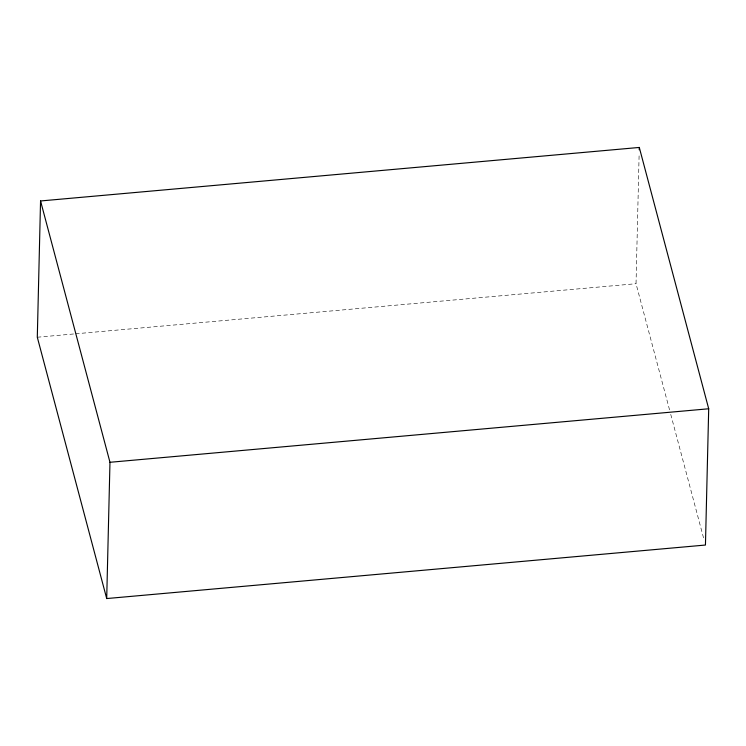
<?xml version="1.0" encoding="UTF-8"?>
<svg xmlns="http://www.w3.org/2000/svg" width="746" height="746" viewBox="0 0 746 746"><rect width="100%" height="100%" fill="white"/><g stroke="black" fill="none" stroke-linecap="round" stroke-linejoin="round"><path stroke-width="0.56" stroke-dasharray="3.73 2.8" d="M669.544 409.871L636.03 283.713L639.154 153.266M37.3 337.229L74.432 333.91M75.588 333.807L636.03 283.713M670.738 414.375L703.944 539.405"/><path stroke-width="1.12" d="M40.554 200.963L37.3 337.229L106.706 598.553L705.446 545.037L708.7 408.771L639.294 147.447L40.554 200.963L109.97 462.287L106.706 598.553M639.238 149.778L639.294 147.447M109.97 462.287L708.7 408.771"/></g></svg>
